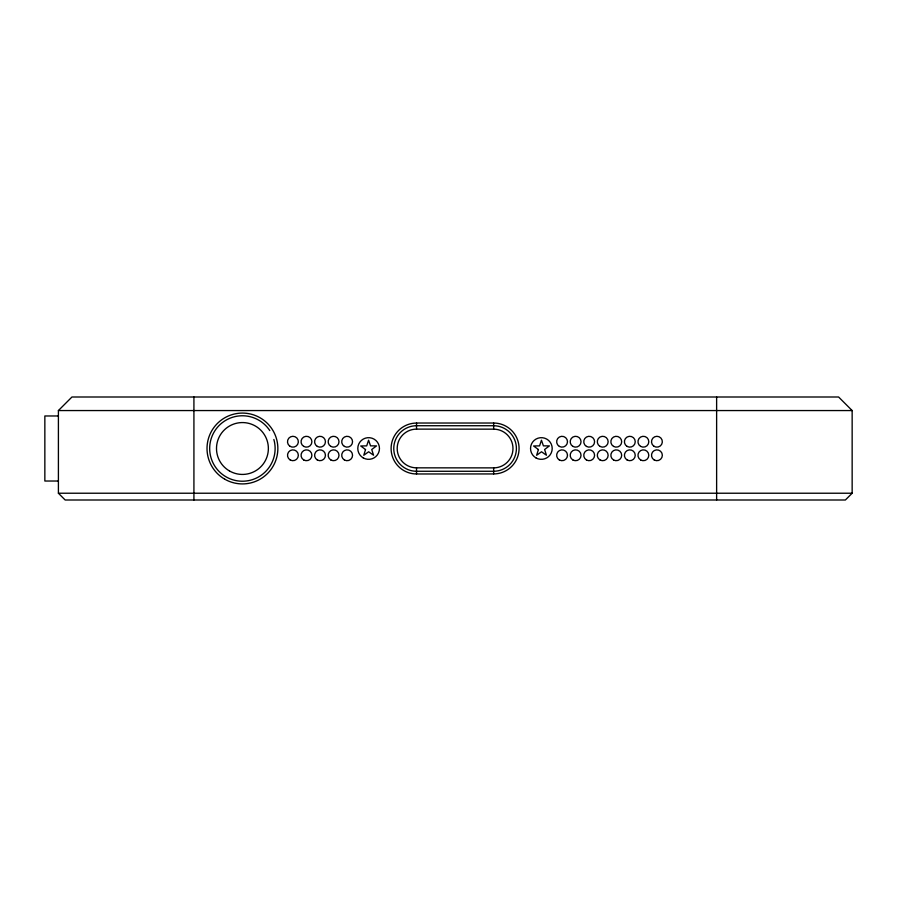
<?xml version="1.0" encoding="UTF-8"?>
<svg xmlns="http://www.w3.org/2000/svg" width="897" height="897" viewBox="0 0 897 897"><rect width="100%" height="100%" fill="white"/><g stroke="black" fill="none" stroke-linecap="round" stroke-linejoin="round"><path stroke-width="1.35" d="M58.406 410.557L71.951 397.001L838.594 397.001L852.15 410.557L852.15 493.227L845.378 499.999L65.167 499.999L58.406 493.227L58.406 410.557L852.15 410.557M58.417 415.973L44.85 415.973L44.85 481.027L58.417 481.027M416.522 423.025L493.642 423.025A25.441 25.441 0 0 1 519.071 448.5A25.441 25.441 0 0 1 493.642 473.941L416.522 473.975A25.441 25.441 0 0 1 391.103 448.5A25.441 25.441 0 0 1 416.522 423.059L416.522 429.125A19.342 19.342 0 0 0 397.192 448.489A19.342 19.342 0 0 0 416.522 467.842L493.642 467.875A19.342 19.342 0 0 0 512.972 448.511A19.342 19.342 0 0 0 493.642 429.158L416.522 429.125M58.406 493.227L852.15 493.227M716.625 397.001L716.625 499.999M493.642 423.025L493.642 429.125M493.642 467.875L493.642 473.975M416.522 467.875L416.522 473.975M193.92 397.001L193.92 499.999M273.865 439.496A32.729 32.729 0 0 1 237.683 480.882A32.729 32.729 0 0 1 214.809 430.885A32.729 32.729 0 0 1 269.795 430.594M365.528 449.532L363.778 455.261L368.645 451.774L373.556 455.205L371.739 449.498L376.527 445.899L370.539 445.854L368.589 440.203L366.694 445.876L360.717 445.977L365.528 449.532M538.402 449.532L536.641 455.261L541.519 451.774L546.419 455.205L544.614 449.498L549.39 445.899L543.403 445.854L541.452 440.203L539.568 445.876L533.58 445.977L538.402 449.532M493.642 425.727L416.522 425.727A22.773 22.773 0 0 0 393.761 448.5A22.773 22.773 0 0 0 416.522 471.273L493.642 471.273A22.773 22.773 0 0 0 516.403 448.5A22.773 22.773 0 0 0 493.642 425.727M363.207 457.885A10.842 10.842 0 0 0 379.465 448.5A10.842 10.842 0 0 0 363.207 439.115A10.842 10.842 0 0 0 363.207 457.885M535.946 457.885A10.842 10.842 0 0 0 552.204 448.5A10.842 10.842 0 0 0 535.946 439.115A10.842 10.842 0 0 0 535.946 457.885M290.213 459.97A5.416 5.416 0 0 0 298.342 455.272A5.416 5.416 0 0 0 290.213 450.586A5.416 5.416 0 0 0 290.213 459.97M289.798 446.157A5.416 5.416 0 0 0 298.32 442.21A5.416 5.416 0 0 0 290.639 436.805A5.416 5.416 0 0 0 289.798 446.157M303.758 446.414A5.416 5.416 0 0 0 311.898 441.728A5.416 5.416 0 0 0 303.758 437.03A5.416 5.416 0 0 0 303.758 446.414M303.758 459.97A5.416 5.416 0 0 0 311.898 455.272A5.416 5.416 0 0 0 303.758 450.586A5.416 5.416 0 0 0 303.758 459.97M317.314 459.97A5.416 5.416 0 0 0 325.443 455.272A5.416 5.416 0 0 0 317.314 450.586A5.416 5.416 0 0 0 317.314 459.97M317.314 446.414A5.416 5.416 0 0 0 325.443 441.728A5.416 5.416 0 0 0 317.314 437.03A5.416 5.416 0 0 0 317.314 446.414M330.87 446.414A5.416 5.416 0 0 0 338.999 441.728A5.416 5.416 0 0 0 330.87 437.03A5.416 5.416 0 0 0 330.87 446.414M330.87 459.97A5.416 5.416 0 0 0 338.999 455.272A5.416 5.416 0 0 0 330.87 450.586A5.416 5.416 0 0 0 330.87 459.97M344.414 459.97A5.416 5.416 0 0 0 352.555 455.272A5.416 5.416 0 0 0 344.414 450.586A5.416 5.416 0 0 0 344.414 459.97M344.414 446.414A5.416 5.416 0 0 0 352.555 441.728A5.416 5.416 0 0 0 344.414 437.03A5.416 5.416 0 0 0 344.414 446.414M559.358 459.97A5.416 5.416 0 0 0 567.487 455.272A5.416 5.416 0 0 0 559.358 450.586A5.416 5.416 0 0 0 559.358 459.97M559.358 446.414A5.416 5.416 0 0 0 567.487 441.728A5.416 5.416 0 0 0 559.358 437.03A5.416 5.416 0 0 0 559.358 446.414M572.903 446.414A5.416 5.416 0 0 0 581.032 441.728A5.416 5.416 0 0 0 572.903 437.03A5.416 5.416 0 0 0 572.903 446.414M572.903 459.97A5.416 5.416 0 0 0 581.032 455.272A5.416 5.416 0 0 0 572.903 450.586A5.416 5.416 0 0 0 572.903 459.97M586.459 459.97A5.416 5.416 0 0 0 594.588 455.272A5.416 5.416 0 0 0 586.459 450.586A5.416 5.416 0 0 0 586.459 459.97M586.459 446.414A5.416 5.416 0 0 0 594.588 441.728A5.416 5.416 0 0 0 586.459 437.03A5.416 5.416 0 0 0 586.459 446.414M600.015 446.414A5.416 5.416 0 0 0 608.144 441.728A5.416 5.416 0 0 0 600.015 437.03A5.416 5.416 0 0 0 600.015 446.414M600.015 459.97A5.416 5.416 0 0 0 608.144 455.272A5.416 5.416 0 0 0 600.015 450.586A5.416 5.416 0 0 0 600.015 459.97M613.559 446.414A5.416 5.416 0 0 0 621.688 441.728A5.416 5.416 0 0 0 613.559 437.03A5.416 5.416 0 0 0 613.559 446.414M613.559 459.97A5.416 5.416 0 0 0 621.688 455.272A5.416 5.416 0 0 0 613.559 450.586A5.416 5.416 0 0 0 613.559 459.97M627.115 446.414A5.416 5.416 0 0 0 635.244 441.728A5.416 5.416 0 0 0 627.115 437.03A5.416 5.416 0 0 0 627.115 446.414M627.115 459.97A5.416 5.416 0 0 0 635.244 455.272A5.416 5.416 0 0 0 627.115 450.586A5.416 5.416 0 0 0 627.115 459.97M640.671 446.414A5.416 5.416 0 0 0 648.8 441.728A5.416 5.416 0 0 0 640.671 437.03A5.416 5.416 0 0 0 640.671 446.414M640.671 459.97A5.416 5.416 0 0 0 648.8 455.272A5.416 5.416 0 0 0 640.671 450.586A5.416 5.416 0 0 0 640.671 459.97M653.812 446.157A5.416 5.416 0 0 0 662.322 442.21A5.416 5.416 0 0 0 654.653 436.805A5.416 5.416 0 0 0 653.812 446.157M654.216 459.97A5.416 5.416 0 0 0 662.345 455.272A5.416 5.416 0 0 0 654.216 450.586A5.416 5.416 0 0 0 654.216 459.97M224.732 479.177A35.42 35.42 0 0 0 277.857 448.5A35.42 35.42 0 0 0 224.732 417.823A35.42 35.42 0 0 0 224.732 479.177M229.464 470.959A25.935 25.935 0 0 0 268.371 448.5A25.935 25.935 0 0 0 229.464 426.041A25.935 25.935 0 0 0 229.464 470.959"/></g></svg>
